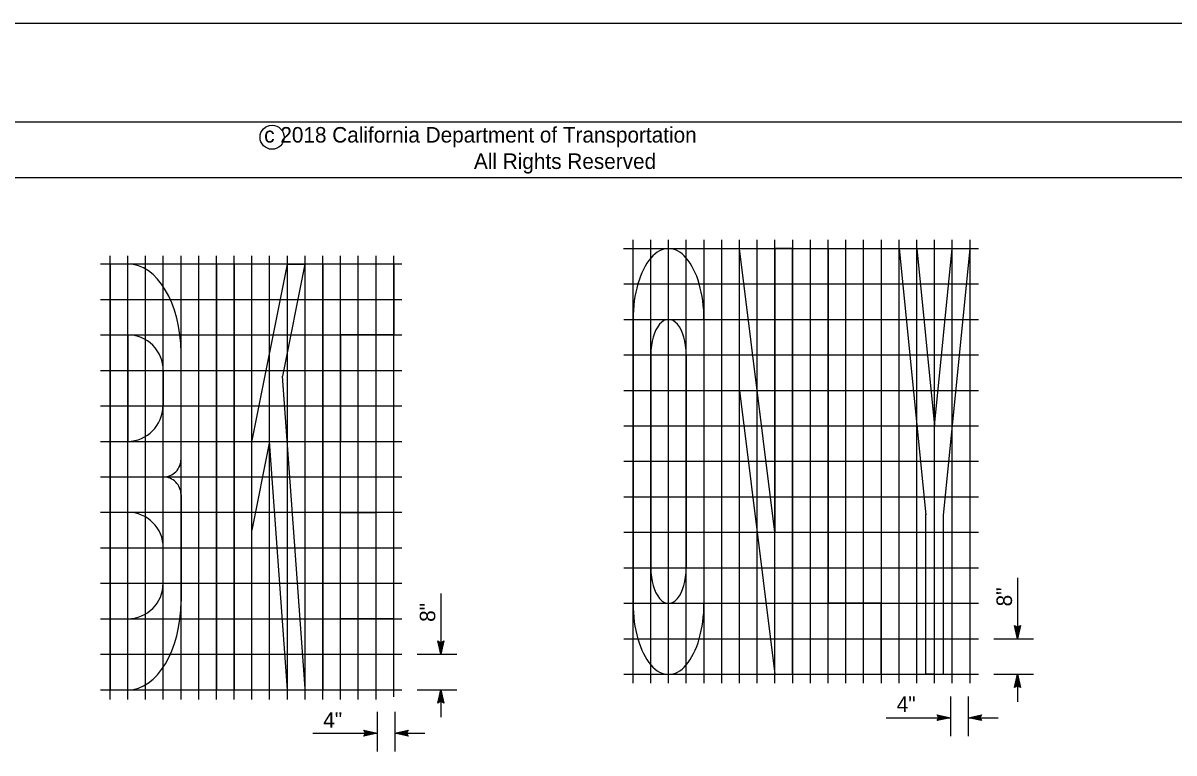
# Model space of a CAD drawing. Extents: x -894 to 866, y -476 to 714.
# Drawn here: x -279 to 241, y 384 to 714 of the extents above; entities that cross this region are included whole.
import ezdxf

# ---------------------------------------------------------------- set-up
doc = ezdxf.new("R2010")
doc.units = 0
for name, color, linetype in [('10 Sheet Format', 7, 'Continuous'), ('56 Stage 3 Anno', 7, 'Continuous'), ('57 Undefined', 7, 'Continuous'), ('59 Sndwall Anno', 7, 'Continuous'), ('60 Nongeo Data', 7, 'Continuous')]:
    doc.layers.add(name, color=color, linetype=linetype)

msp = doc.modelspace()

# ---------------------------------------------------------------- linework, layer by layer
at = {"layer": '10 Sheet Format'}
msp.add_line((-813.45, 643.96), (811.55, 643.96), dxfattribs=at)
for points in [[(-894.04, 713.56), (865.96, 713.56), (865.96, -476.44), (-894.04, -476.44)], [(-863.43, 668.96), (836.57, 668.96), (836.57, -431.04), (-863.43, -431.04)], [(-863.43, 668.96), (836.57, 668.96), (836.57, -431.04), (-863.43, -431.04)]]:
    msp.add_lwpolyline(points, close=True, dxfattribs=at)
msp.add_circle((-166.15, 662.07), 5.42, dxfattribs=at)
at = {"layer": '56 Stage 3 Anno'}
for p, q in [((170.19, 463.36), (170.19, 435.95)), ((-90.01, 456.38), (-90.01, 428.96)), ((170.19, 435.95), (168.86, 441.95)), ((168.86, 441.95), (168.86, 441.95)), ((168.86, 441.95), (170.19, 441.15)), ((170.18, 437.34), (169.22, 441.71)), ((170.19, 438.71), (169.56, 441.53)), ((170.19, 441.15), (171.53, 441.95)), ((171.53, 441.95), (170.19, 435.95)), ((171.17, 441.73), (170.19, 437.33)), ((170.81, 441.49), (170.19, 438.71)), ((171.53, 441.95), (171.53, 441.95)), ((170.19, 440.09), (169.92, 441.3)), ((170.46, 441.32), (170.19, 440.09)), ((-90.01, 428.96), (-91.34, 434.96)), ((-91.34, 434.96), (-91.34, 434.96)), ((-91.34, 434.96), (-90.01, 434.16)), ((-90.01, 430.35), (-90.98, 434.72)), ((-90.01, 431.72), (-90.63, 434.55)), ((-90, 433.1), (-90.27, 434.31)), ((-90.01, 434.16), (-88.67, 434.96)), ((-88.67, 434.96), (-90.01, 428.96)), ((-89.02, 434.74), (-90.01, 430.34)), ((-89.38, 434.51), (-90.01, 431.72)), ((-89.73, 434.33), (-90, 433.1)), ((-88.67, 434.96), (-88.67, 434.96)), ((159.44, 435.95), (177.34, 435.95)), ((170.19, 435.95), (170.19, 435.95)), ((-100.75, 428.96), (-82.85, 428.96)), ((-90.01, 428.96), (-90.01, 428.96)), ((159.44, 419.95), (177.34, 419.95)), ((168.85, 413.95), (170.19, 419.95)), ((169.2, 414.16), (170.19, 418.57)), ((169.56, 414.4), (170.18, 417.18)), ((169.91, 414.57), (170.18, 415.8)), ((170.18, 417.18), (170.81, 414.36)), ((170.18, 415.8), (170.45, 414.59)), ((170.19, 419.95), (170.19, 407.55)), ((170.19, 419.95), (170.19, 419.95)), ((170.19, 419.95), (171.52, 413.95)), ((170.19, 418.55), (171.16, 414.18)), ((-100.75, 412.96), (-82.85, 412.96)), ((-91.35, 406.96), (-90.01, 412.96)), ((-90.99, 407.17), (-90.01, 411.58)), ((-90.01, 412.96), (-90.01, 400.56)), ((-90.01, 412.96), (-90.01, 412.96)), ((-90.01, 412.96), (-88.68, 406.96)), ((-90, 411.57), (-89.04, 407.19)), ((170.19, 414.75), (168.85, 413.95)), ((168.85, 413.95), (168.85, 413.95)), ((171.52, 413.95), (170.19, 414.75)), ((171.52, 413.95), (171.52, 413.95)), ((-90.01, 407.76), (-91.35, 406.96)), ((-91.35, 406.96), (-91.35, 406.96)), ((-90.63, 407.41), (-90.01, 410.19)), ((-90.28, 407.58), (-90.01, 408.81)), ((-90.01, 410.19), (-89.38, 407.37)), ((-90.01, 408.81), (-89.74, 407.6)), ((-88.68, 406.96), (-90.01, 407.76)), ((-88.68, 406.96), (-88.68, 406.96)), ((139.97, 409.95), (139.97, 392.05)), ((147.97, 409.95), (147.97, 392.05)), ((-118.75, 402.96), (-118.75, 385.06)), ((-110.75, 402.96), (-110.75, 385.06)), ((110.94, 400.37), (139.94, 400.37)), ((134.74, 400.37), (133.94, 401.71)), ((133.94, 401.71), (133.94, 401.71)), ((133.94, 401.71), (139.94, 400.37)), ((139.94, 400.37), (133.94, 399.04)), ((133.94, 399.04), (134.74, 400.37)), ((134.16, 401.36), (138.56, 400.37)), ((138.55, 400.37), (134.18, 399.4)), ((137.18, 400.38), (134.36, 399.75)), ((134.39, 401), (137.18, 400.38)), ((134.57, 400.65), (135.8, 400.38)), ((135.8, 400.38), (134.59, 400.11)), ((139.94, 400.37), (139.94, 400.37)), ((147.99, 400.37), (153.99, 401.7)), ((147.99, 400.37), (161.48, 400.37)), ((153.99, 399.03), (147.99, 400.37)), ((147.99, 400.37), (147.99, 400.37)), ((153.77, 399.39), (149.37, 400.37)), ((149.38, 400.38), (153.75, 401.34)), ((150.75, 400.37), (153.58, 401)), ((153.54, 399.75), (150.75, 400.37)), ((152.13, 400.37), (153.34, 400.64)), ((153.36, 400.1), (152.13, 400.37)), ((153.99, 401.7), (153.19, 400.37)), ((153.19, 400.37), (153.99, 399.03)), ((153.99, 401.7), (153.99, 401.7)), ((-123.97, 393.38), (-124.77, 394.73)), ((-124.77, 394.73), (-124.77, 394.73)), ((-124.77, 394.73), (-118.77, 393.38)), ((-110.73, 393.38), (-104.73, 394.72)), ((-104.73, 394.72), (-105.53, 393.38)), ((-104.73, 394.71), (-104.73, 394.71)), ((133.94, 399.04), (133.94, 399.04)), ((153.99, 399.03), (153.99, 399.03)), ((-147.78, 393.38), (-118.77, 393.38)), ((-118.77, 393.38), (-124.77, 392.05)), ((-124.77, 392.05), (-123.97, 393.38)), ((-124.77, 392.05), (-124.77, 392.05)), ((-124.56, 394.37), (-120.15, 393.39)), ((-120.16, 393.38), (-124.54, 392.41)), ((-121.54, 393.39), (-124.36, 392.76)), ((-124.32, 394.01), (-121.54, 393.39)), ((-124.15, 393.66), (-122.92, 393.39)), ((-122.92, 393.39), (-124.13, 393.12)), ((-118.77, 393.38), (-118.77, 393.38)), ((-110.73, 393.38), (-97.24, 393.38)), ((-104.73, 392.05), (-110.73, 393.38)), ((-110.73, 393.38), (-110.73, 393.38)), ((-104.95, 392.4), (-109.35, 393.38)), ((-109.34, 393.39), (-104.96, 394.36)), ((-107.97, 393.38), (-105.14, 394.01)), ((-105.18, 392.76), (-107.97, 393.38)), ((-106.59, 393.38), (-105.38, 393.65)), ((-105.36, 393.11), (-106.59, 393.38)), ((-105.53, 393.38), (-104.73, 392.05)), ((-104.73, 392.05), (-104.73, 392.05))]:
    msp.add_line(p, q, dxfattribs=at)
at = {"layer": '59 Sndwall Anno'}
for p, q in [((-3.27, 415.86), (-3.27, 615.85)), ((4.73, 415.86), (4.73, 615.85)), ((12.73, 415.86), (12.73, 615.85)), ((20.73, 415.86), (20.73, 615.85)), ((28.73, 415.86), (28.73, 615.85)), ((36.73, 415.86), (36.73, 615.85)), ((44.73, 415.86), (44.73, 615.85)), ((52.73, 415.86), (52.73, 615.85)), ((60.73, 415.86), (60.73, 615.85)), ((68.73, 415.86), (68.73, 615.85)), ((76.73, 415.86), (76.73, 615.85)), ((84.73, 415.86), (84.73, 615.85)), ((92.73, 415.86), (92.73, 615.85)), ((100.73, 415.86), (100.73, 615.85)), ((108.73, 415.86), (108.73, 615.85)), ((116.73, 415.86), (116.73, 615.85)), ((124.73, 415.86), (124.73, 615.85)), ((132.73, 415.86), (132.73, 615.85)), ((140.73, 415.86), (140.73, 615.85)), ((148.73, 415.86), (148.73, 615.85)), ((-239.23, 408.64), (-239.23, 608.64)), ((-231.23, 408.64), (-231.23, 608.64)), ((-223.23, 408.64), (-223.23, 608.64)), ((-215.23, 408.64), (-215.23, 608.64)), ((-207.23, 408.64), (-207.23, 608.64)), ((-199.23, 408.64), (-199.23, 608.64)), ((-191.23, 408.64), (-191.23, 608.64)), ((-183.23, 408.64), (-183.23, 608.64)), ((-175.23, 525.38), (-175.23, 608.64)), ((-167.23, 408.64), (-167.23, 608.64)), ((-159.23, 408.64), (-159.23, 608.64)), ((-151.23, 408.64), (-151.23, 608.64)), ((-143.23, 408.64), (-143.23, 608.64)), ((-135.23, 408.64), (-135.23, 608.64)), ((-127.23, 408.64), (-127.23, 608.64)), ((-119.23, 408.64), (-119.23, 608.64)), ((-111.23, 409.83), (-111.23, 608.64)), ((-7.6, 611.94), (152.58, 611.94)), ((-243.61, 604.96), (-107.61, 604.96)), ((-7.42, 595.94), (152.58, 595.94)), ((-243.61, 588.96), (-107.61, 588.96)), ((-7.42, 579.94), (152.58, 579.94)), ((-243.61, 572.96), (-107.61, 572.96)), ((-7.42, 563.94), (152.58, 563.94)), ((-243.61, 556.96), (-107.61, 556.96)), ((-7.42, 547.94), (152.58, 547.94)), ((-243.61, 540.96), (-107.61, 540.96)), ((-7.42, 531.95), (152.58, 531.95)), ((-243.61, 524.96), (-107.61, 524.96)), ((-175.23, 408.64), (-175.23, 525.16)), ((-7.42, 515.95), (152.58, 515.95)), ((-243.61, 508.96), (-107.61, 508.96)), ((-7.42, 499.95), (152.58, 499.95)), ((-243.61, 492.96), (-107.61, 492.96)), ((-7.42, 483.95), (152.58, 483.95)), ((-243.61, 476.96), (-107.61, 476.96)), ((-7.42, 467.95), (152.58, 467.95)), ((-243.61, 460.96), (-107.61, 460.96)), ((-7.42, 451.95), (152.58, 451.95)), ((-243.61, 444.96), (-107.61, 444.96)), ((-7.42, 435.95), (152.58, 435.95)), ((-243.61, 428.96), (-107.61, 428.96)), ((-7.42, 419.95), (152.58, 419.95)), ((-243.61, 412.96), (-107.61, 412.96))]:
    msp.add_line(p, q, dxfattribs=at)
at = {"layer": '60 Nongeo Data'}
for p, q in [((36.73, 419.94), (36.73, 611.94)), ((36.73, 611.94), (44.73, 611.94)), ((60.72, 483.94), (44.73, 611.94)), ((68.72, 611.94), (60.72, 611.94)), ((60.72, 611.94), (60.72, 483.94)), ((68.72, 419.94), (68.72, 611.94)), ((76.72, 419.95), (76.72, 611.95)), ((76.72, 611.95), (84.72, 611.95)), ((84.72, 611.95), (84.72, 451.95)), ((116.77, 611.92), (124.77, 611.92)), ((116.77, 611.92), (128.76, 491.78)), ((124.77, 611.92), (132.75, 531.93)), ((132.75, 531.93), (140.74, 611.93)), ((136.73, 491.59), (148.74, 611.93)), ((140.74, 611.93), (148.74, 611.93)), ((-239.24, 604.93), (-239.24, 412.93)), ((-239.24, 604.93), (-231.24, 604.93)), ((-199.28, 604.93), (-199.28, 412.93)), ((-199.28, 604.93), (-191.22, 604.93)), ((-191.22, 604.93), (-191.22, 412.93)), ((-183.31, 604.93), (-183.31, 412.93)), ((-183.31, 604.93), (-175.31, 604.93)), ((-175.31, 524.94), (-175.31, 604.93)), ((-159.29, 604.91), (-175.23, 525.38)), ((-151.29, 604.91), (-161.42, 554.31)), ((-159.29, 604.91), (-151.29, 604.91)), ((-143.23, 604.94), (-143.23, 412.94)), ((-143.23, 604.94), (-111.23, 604.94)), ((-111.23, 604.94), (-111.23, 572.94)), ((-3.28, 579.94), (-3.28, 451.94)), ((28.72, 579.94), (28.72, 451.94)), ((-231.27, 572.93), (-231.27, 524.93)), ((-111.23, 572.94), (-135.23, 572.94)), ((-135.23, 572.94), (-135.23, 524.94)), ((-207.22, 516.98), (-207.22, 564.98)), ((4.72, 563.95), (4.72, 467.95)), ((20.72, 563.95), (20.72, 467.95)), ((-215.23, 556.94), (-215.23, 540.94)), ((-151.28, 413.51), (-161.42, 554.4)), ((44.73, 419.94), (44.73, 547.94)), ((44.73, 547.94), (60.72, 419.94)), ((-167.3, 524.96), (-175.31, 484.96)), ((-159.24, 412.94), (-167.3, 524.96)), ((-135.23, 524.94), (-119.21, 524.95)), ((-119.21, 492.95), (-119.21, 524.95)), ((-207.22, 500.9), (-207.22, 452.9)), ((-231.23, 444.95), (-231.23, 492.95)), ((-135.21, 444.95), (-135.21, 492.95)), ((-135.21, 492.95), (-119.21, 492.95)), ((128.73, 419.93), (128.73, 492.16)), ((136.73, 419.93), (136.73, 491.86)), ((-175.31, 412.93), (-175.31, 484.96)), ((-215.23, 460.95), (-215.23, 476.95)), ((108.72, 451.95), (84.72, 451.95)), ((108.72, 419.95), (108.72, 451.95)), ((108.72, 451.95), (108.72, 451.95)), ((-111.21, 444.95), (-135.21, 444.95)), ((-111.21, 412.95), (-111.21, 444.95)), ((36.73, 419.94), (44.73, 419.94)), ((60.72, 419.94), (68.72, 419.94)), ((76.72, 419.95), (108.72, 419.95)), ((132.73, 419.93), (128.73, 419.93)), ((132.73, 419.93), (136.73, 419.93)), ((-239.24, 412.93), (-231.24, 412.93)), ((-199.28, 412.93), (-191.22, 412.93)), ((-183.31, 412.93), (-175.31, 412.93)), ((-159.24, 412.94), (-151.24, 412.94)), ((-143.32, 412.93), (-143.23, 412.95)), ((-143.21, 412.95), (-111.21, 412.95))]:
    msp.add_line(p, q, dxfattribs=at)
for centre, radius, start, end in [((-231.21, 556.94), 15.98, 0.014, 90.2238), ((-231.46, 541), 16.07, 270.6687, 359.7903), ((-215.25, 516.92), 8.03, 270.1885, 0.377), ((-215.22, 500.9), 8, 0, 90.377), ((-231.32, 476.93), 16.1, 0.0794, 89.672), ((-231.32, 460.98), 16.03, 270.3277, 359.9046)]:
    msp.add_arc(centre, radius, start, end, dxfattribs=at)
for centre, major_axis, ratio, start_param, end_param in [((12.72, 579.94), (0, 31.96), 0.500672, 4.712389, 7.853982), ((-231.11, 564.9), (-0.14, 40.04), 0.596507, 4.712389, 6.283185), ((12.72, 563.95), (0, 16), 0.50007, 4.712389, 7.853982), ((12.72, 467.95), (0, -16.05), 0.498585, 4.712389, 7.853982), ((-231.23, 452.91), (-0.01, -39.97), 0.600669, 0, 1.570796), ((12.72, 451.94), (0, -32.06), 0.498989, 4.712389, 7.853982)]:
    msp.add_ellipse(centre, major_axis=major_axis, ratio=ratio, start_param=start_param, end_param=end_param, dxfattribs=at)

# ---------------------------------------------------------------- texts
at = {"layer": '10 Sheet Format'}
for s, p in [('c 2018 California Department of Transportation', (-169.7, 659.67)), ('All Rights Reserved', (-75.07, 647.77))]:
    msp.add_text(s, height=7, dxfattribs=at).set_placement(p)
at = {"layer": '57 Undefined'}
for p in [(167.68, 450.55), (-92.51, 443.57)]:
    msp.add_text('8"', height=7, rotation=90, dxfattribs=at).set_placement(p)
for p in [(115.66, 402.96), (-143.05, 395.85)]:
    msp.add_text('4"', height=7, dxfattribs=at).set_placement(p)

doc.saveas('drawing.dxf')
